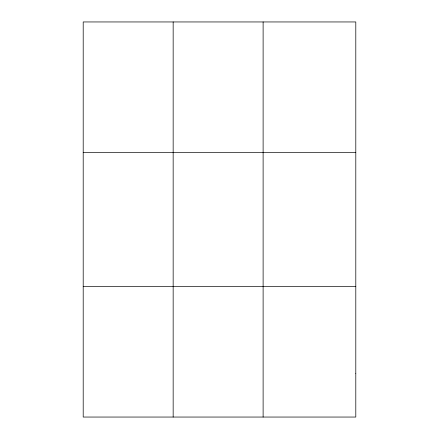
<?xml version="1.0" encoding="UTF-8"?>
<svg xmlns="http://www.w3.org/2000/svg" width="439" height="439" viewBox="0 0 439 439"><rect width="100%" height="100%" fill="white"/><g stroke="black" fill="none" stroke-linecap="round" stroke-linejoin="round"><path stroke-width="0.66" d="M173.158 417.05L173.158 21.95M263.115 417.05L263.115 21.95M83.201 152.333L355.799 152.333M83.201 286.667L355.799 286.667M355.799 373.589L355.799 417.05L83.201 417.05L83.201 21.95L355.799 21.95L355.799 373.589"/></g></svg>
